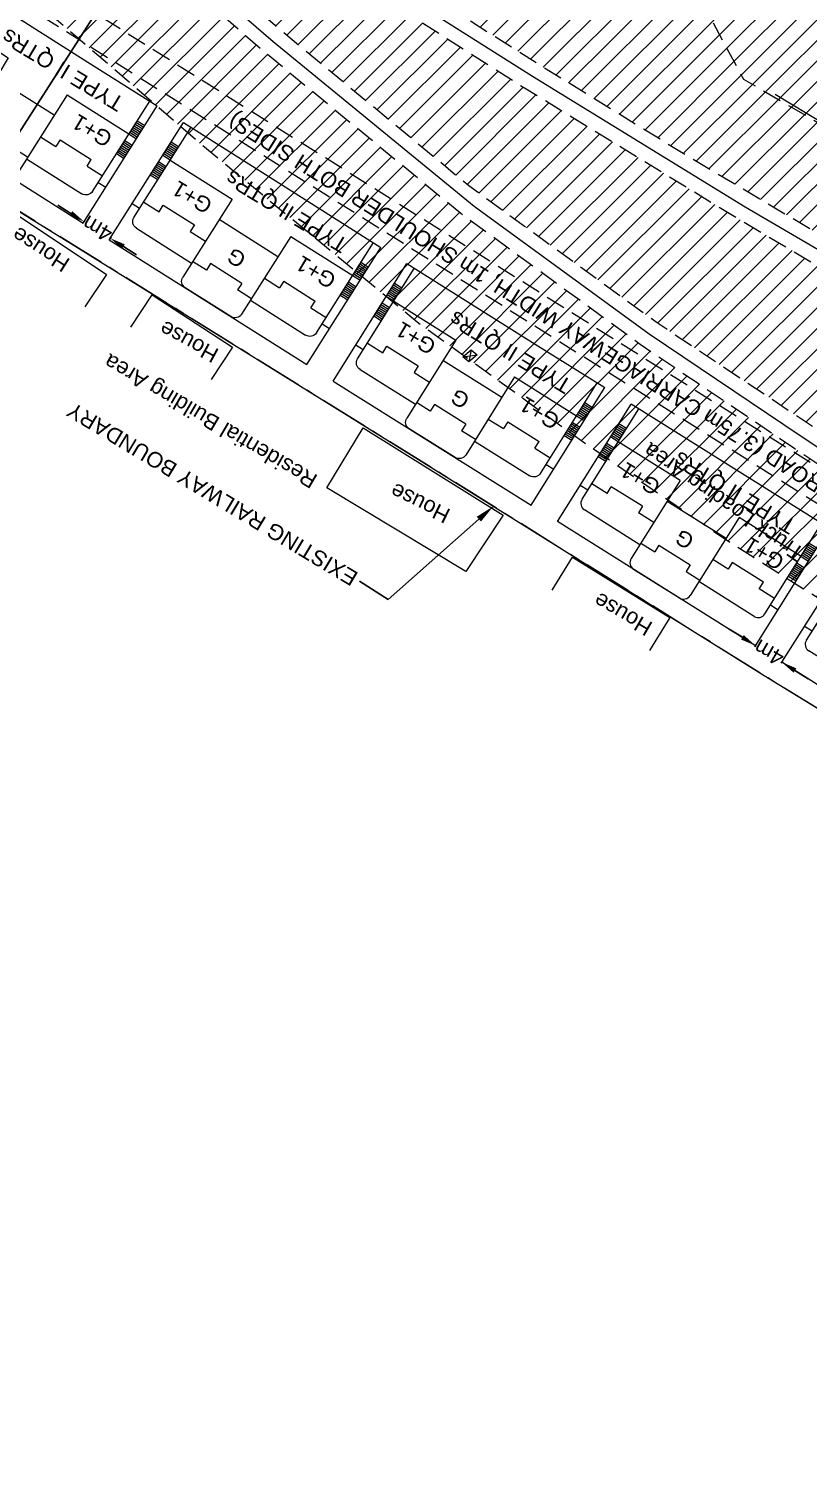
# Model space of a CAD drawing. Header units: metres. Extents: x 560405 to 1249476, y 3385111 to 6787087.
# Drawn here: x 623632.4 to 623732.8, y 3393827 to 3394012.7 of the extents above; entities that cross this region are included whole.
import ezdxf

# ---------------------------------------------------------------- set-up
doc = ezdxf.new("R2010")
doc.units = ezdxf.units.M
doc.header["$MEASUREMENT"] = 0
doc.header["$PDSIZE"] = 0.05
doc.linetypes.add('CENTER', pattern=[2, 1.25, -0.25, 0.25, -0.25])
doc.linetypes.add('DASHED', pattern=[0.75, 0.5, -0.25])
doc.layers.get('Defpoints').update_dxf_attribs({"color": 5, "lineweight": 0})
for name, color, linetype, lineweight in [('Boundary Dim', 10, 'Continuous', 13), ('Compound Wall', 7, 'Continuous', 13), ('Existing IR Track', 143, 'Continuous', 0), ('Existing Railway Boundary', 7, 'CENTER', 0), ('Govt buliding', 7, 'Continuous', 13), ('Parking Area', 7, 'Continuous', 13), ('Platform', 7, 'Continuous', 0), ('proposed structure', 1, 'Continuous', 0), ('Residential Building Pucca', 7, 'Continuous', 13), ('Text', 7, 'Continuous', 0), ('Tower', 7, 'Continuous', 0)]:
    doc.layers.add(name, color=color, linetype=linetype, lineweight=lineweight)
doc.layers.add('OP-3 CH UP', color=7, linetype='Continuous')
doc.layers.add('PROPOSED ROADS', color=10, linetype='DASHED')
doc.styles.add('ARIAL', font='arial.ttf')
doc.styles.get("Standard").update_dxf_attribs({"font": 'arial.ttf'})
doc.styles.add('Text', font='arial.ttf', dxfattribs={"height": 2})
doc.dimstyles.new('ISO-25', dxfattribs={"dimtxt": 2.5, "dimasz": 2.5, "dimexe": 1.25, "dimexo": 0.625, "dimtad": 1, "dimdec": 3, "dimtxsty": 'Standard', "dimcen": 2.5, "dimadec": 0, "dimazin": 0, "dimtfac": 1, "dimtdec": 3, "dimtmove": 0, "dimatfit": 3, "dimfxl": 1, "dimarcsym": 0})
doc.dimstyles.get("Standard").update_dxf_attribs({"dimtxt": 2.5, "dimasz": 2.5, "dimexe": 0.18, "dimexo": 0.0625, "dimgap": 0.09, "dimtad": 0, "dimtih": 1, "dimtoh": 1, "dimdec": 3, "dimzin": 0, "dimdsep": 46, "dimtxsty": 'Standard', "dimcen": 0.09, "dimaunit": 1, "dimadec": 4, "dimazin": 0, "dimtfac": 1, "dimtdec": 3, "dimtofl": 0, "dimtmove": 0, "dimatfit": 3, "dimfxl": 1, "dimtolj": 1, "dimtzin": 0, "dimarcsym": 0})
pattern_1 = [(45, (0, 0), (-1.325825214724776, 1.325825214724777), [])]

# ---------------------------------------------------------------- blocks, each defined once
blk = doc.blocks.new('*D47')
at = {"layer": 'Boundary Dim', "color": 0, "lineweight": -2, "transparency": 16777216}
for p, q in [((623673.1789484876, 3394060.164916216), (623670.8156691017, 3394061.677162535)), ((623669.8893056011, 3394059.895519848), (623648.228786659, 3394026.045308234)), ((623627.5883400007, 3393993.789225678), (623647.0297453313, 3394024.171493355)), ((623628.7220234738, 3393990.68937302), (623626.3587440879, 3393992.201619338))]:
    blk.add_line(p, q, dxfattribs=at)
at = {"layer": 'Boundary Dim', "color": 0, "lineweight": 9, "transparency": 16777216}
for points in [[(623669.608534849, 3394060.075183133), (623670.1700763535, 3394059.715856563), (623670.9672853078, 3394061.580144362)], [(623627.3075692486, 3393993.968888963), (623627.8691107531, 3393993.609562394), (623626.510360294, 3393992.104601165)]]:
    blk.add_solid(points, dxfattribs=at)
at = {"layer": 'Defpoints', "color": 0, "lineweight": 9, "transparency": 16777216}
for p in [(623673.2315930037, 3394060.13122935), (623626.510360294, 3393992.104601165), (623628.7746679899, 3393990.655686154)]:
    blk.add_point(p, dxfattribs=at)
at = {"layer": 'Boundary Dim', "color": 0, "transparency": 16777216, "insert": (623647.5474265805, 3394025.155650802), "char_height": 2, "attachment_point": 5, "rotation": 150}
blk.add_mtext('\\A1;82.482m', dxfattribs=at)
blk = doc.blocks.new('A$C20F04588')
at = {"layer": 'proposed structure', "color": 1, "extrusion": (0.002465381482220975, -0.0006171628709715249, 0.9999967704968541)}
for p, q in [((1.860701013356447e-05, 15.70212181378156, -0.2982071470318307), (9.320857803453691, 30.94285662006587, -0.311780599572721)), ((8.475844739121385, 27.35698811942711, -0.3119103853291098), (7.494776796665974, 27.956986380741, -0.3091213729343736)), ((8.606279096682556, 27.57026456482708, -0.3121003300889871), (7.625211154692806, 28.17026282660663, -0.309311317694251)), ((8.736713454243727, 27.78354101069272, -0.3122902748488645), (7.755645511788316, 28.3835392720066, -0.3095012624541283)), ((7.693238593288697, 26.07732944563031, -0.3107707167698455), (6.712170650833286, 26.6773277069442, -0.3079817043751094)), ((7.823672950849868, 26.29060589103028, -0.3109606615297229), (6.842605008394457, 26.89060415234417, -0.3081716491349868)), ((7.954107308411039, 26.50388233643025, -0.3111506062896003), (6.973039365955628, 27.1038805982098, -0.3083615938948642)), ((8.08454166597221, 26.71715878229588, -0.3113405510494777), (7.1034737235168, 27.31715704360977, -0.3085515386547415)), ((8.214976023999043, 26.93043522816151, -0.311530495809355), (7.233908081543632, 27.5304334894754, -0.3087414834146189)), ((8.345410381094553, 27.14371167356148, -0.3117204405692324), (7.364342438639142, 27.74370993487537, -0.3089314281744963)), ((6.258460659184493, 23.73128854297101, -0.3086813244112651), (5.277392716729082, 24.33128680475056, -0.3058923120165289)), ((6.388895016745664, 23.94456498883665, -0.3088712691711424), (5.407827074755915, 24.54456325061619, -0.3060822567764063)), ((6.519329374772497, 24.15784143470228, -0.3090612139310198), (5.538261432317086, 24.75783969601616, -0.3062722015362837)), ((6.649763731868006, 24.37111788010225, -0.3092511586908971), (5.668695789878257, 24.97111614141613, -0.306462146296161)), ((6.780198089894839, 24.58439432596788, -0.3094411034507745), (5.799130147439428, 25.18439258728176, -0.3066520910560384)), ((6.910632447921671, 24.79767077136785, -0.3096310482106519), (5.92956450546626, 25.39766903314739, -0.3068420358159158)), ((7.041066805017181, 25.01094721723348, -0.3098209929705293), (6.05999886256177, 25.61094547854736, -0.3070319805757932)), ((7.171501163044013, 25.22422366263345, -0.3100109377304067), (6.190433220588602, 25.82422192394733, -0.3072219253356705)), ((6.128026301623322, 23.51801209803671, -0.3084913796513877), (5.146958359633572, 24.11801035888493, -0.3057023672566516)), ((3.837598981452174, 19.77287771180272, -0.3051559496678246), (2.856531038996764, 20.37287597358227, -0.3023669372731459))]:
    blk.add_line(p, q, dxfattribs=at)
at = {"layer": 'proposed structure', "color": 1, "extrusion": (-0.001672891852247314, 0.001913224689593059, 0.9999967704968541)}
for p, q in [((3.126199162798002, 18.61096316296607, -0.3715439667275334), (10.2981537617743, 30.34239185694605, -0.3819909550747762)), ((18.33521621965338, 25.42899129074067, -0.359145305719703), (9.319521536817774, 30.9406716581434, -0.3847727536207131)), ((15.72723935812246, 21.16302806325257, -0.3553464105221557), (7.690176900243387, 26.07642862945795, -0.3781920598772288)), ((34.9980431626318, 15.24229139089584, -0.311780599572721), (18.33521621965338, 25.42899129074067, -0.359145305719703)), ((6.345118301920593, 19.4092172938399, -0.3676862901801902), (4.357182471081614, 20.62452762480825, -0.3733370718147526)), ((15.72723935812246, 21.16302806325257, -0.3553464105221557), (9.538510265527293, 11.03989732498303, -0.3463316322183828)), ((6.345118301920593, 19.4092172938399, -0.3676862901801902), (6.874537604860961, 20.27520782919601, -0.3684574659053029)), ((10.93572840094566, 17.79242792492732, -0.3569133798193679), (6.874537604860961, 20.27520782919601, -0.368457465905325)), ((10.6416844780324, 12.84439976979047, -0.3479385648869383), (3.457813363871537, 17.23620791919529, -0.3683589860726826)), ((10.93572840094566, 17.79242792492732, -0.3569133798193679), (10.40630909812171, 16.92643739003688, -0.3561422040942551)), ((12.39424492896069, 15.71112705860287, -0.3504914224596795), (10.40630909812171, 16.92643739003688, -0.3561422040942551)), ((14.10246977338102, 18.50533297285438, -0.3529796988140907), (21.74706421315204, 13.83186491811648, -0.331249654416889)), ((25.67974183615297, 4.779081791639328e-06, -0.2982071470318307), (0.001326066558249295, 15.70425967359915, -0.2982090510172384)), ((0.9798524352954701, 15.10010524559766, -0.3684175025339465), (0.9823945896932855, 15.10426353989169, -0.3684212055485722)), ((23.37183379789349, 16.48956000898033, -0.333616366124954), (17.18310470529832, 6.366429270245135, -0.3246015878211811)), ((31.40889625577256, 11.57615944277495, -0.3107707167698808), (23.37183379789349, 16.48956000898033, -0.333616366124954)), ((25.67974183615297, 4.779081791639328e-06, -0.2982071470318307), (34.9980431626318, 15.24229139089584, -0.311780599572721)), ((26.84493674803525, 4.110723794903606, -0.3041226501741729), (34.01687311741989, 15.84212267026305, -0.3145696119674282)), ((10.76947534421925, 13.05343196820468, -0.3481247107516146), (12.56117716606241, 11.95808789273724, -0.3430317315960452)), ((32.32168815738987, 13.06924657244235, -0.3121003300889871), (33.30285820260178, 12.46941529307514, -0.309311317694251)), ((32.45208700047806, 13.28254473349079, -0.3122902748488645), (33.43325704568997, 12.68271345412359, -0.3095012624541283)), ((13.09059646888636, 12.82407842809334, -0.3438029073211227), (12.56117716606241, 11.95808789273724, -0.3430317315959878)), ((13.09059646888636, 12.82407842809334, -0.343802907321158), (17.15178726508748, 10.34129852429032, -0.3322588212351524)), ((31.40889625577256, 11.57615944277495, -0.3107707167698455), (32.39006630110089, 10.97632816340774, -0.3079817043751094)), ((31.53929509886075, 11.78945760428905, -0.3109606615297229), (32.52046514407266, 11.18962632492185, -0.3081716491349868)), ((31.66969394194894, 12.0027557653375, -0.3111506062896003), (32.65086398716085, 11.40292448597029, -0.3083615938948642)), ((31.80009278503712, 12.2160539268516, -0.3113405510494777), (32.78126283024903, 11.61622264748439, -0.3085515386547415)), ((31.93049162812531, 12.4293520883657, -0.311530495809355), (32.91166167333722, 11.8295208089985, -0.3087414834146189)), ((32.0608904712135, 12.64265024941415, -0.3117204405692324), (33.04206051642541, 12.04281897004694, -0.3089314281744963)), ((32.19128931430168, 12.85594841092825, -0.3119103853291098), (33.1724593595136, 12.25611713156104, -0.3091213729343736)), ((9.870106236892752, 9.66511226259172, -0.3431466250095445), (15.80831798922736, 6.034829041454941, -0.3262670369510005)), ((17.15178726508748, 10.34129852382466, -0.3322588212351302), (16.62236796214711, 9.475307988934219, -0.3314876455100528)), ((16.62236796214711, 9.475307988934219, -0.3314876455100175), (18.41406978399027, 8.379963913466781, -0.3263946663544129)), ((22.02677519957069, 9.822348673362285, -0.3231105964279727), (20.03883936873171, 11.03765900433064, -0.3287613780624778)), ((22.55619450251106, 10.68833920825273, -0.3238817721530723), (22.02677519968711, 9.822348672896624, -0.3231105964279375)), ((26.61738529871218, 8.205559304449707, -0.3123376860670446), (22.55619450251106, 10.68833920825273, -0.3238817721531076)), ((30.1049078250071, 9.443177829030901, -0.3088712691711424), (31.08607787021901, 8.843346549663693, -0.3060822567764063)), ((30.23530666809529, 9.656475990545005, -0.3090612139310198), (31.2164767133072, 9.056644711177796, -0.3062722015362837)), ((30.36570551106706, 9.869774151593447, -0.3092511586908971), (31.34687555639539, 9.269942872226238, -0.306462146296161)), ((30.49610435415525, 10.08307231310755, -0.3094411034507745), (31.47727439948358, 9.483241033740342, -0.3066520910560384)), ((30.62650319724344, 10.29637047462165, -0.3096310482106519), (31.60767324257176, 9.696539195254445, -0.3068420358159158)), ((30.75690204033162, 10.5096686356701, -0.3098209929705293), (31.73807208565995, 9.909837356302887, -0.3070319805757932)), ((30.88730088341981, 10.7229667971842, -0.3100109377304067), (31.86847092874814, 10.12313551781699, -0.3072219253356705)), ((25.47015003196429, 3.779123566113412, -0.3057880993039923), (18.28627891780343, 8.170931715518236, -0.3262085204897366)), ((26.08796599577181, 7.339568769093603, -0.311566510341945), (26.61738529871218, 8.205559304449707, -0.3123376860670578)), ((29.84411013883073, 9.016581506468356, -0.3084913796513877), (30.82528018404264, 8.416750227101147, -0.3057023672566516)), ((29.97450898191892, 9.229879667516798, -0.3086813244112651), (30.95567902713083, 8.63004838814959, -0.3058923120165289)), ((28.07590182661079, 6.124258438125253, -0.3059157287074047), (26.08796599577181, 7.339568769093603, -0.311566510341923)), ((27.55430645437445, 5.2710657925345, -0.3051559496678246), (28.53547649958637, 4.671234513167292, -0.3023669372731459))]:
    blk.add_line(p, q, dxfattribs=at)
for centre, start, end in [((3.978785671090319, 18.09008640140926, -0.3411656057122664), 148.5608074861788, 238.5608074880598), ((10.39111174931974, 10.51897688850534, -0.341165605711564), 148.5608074861788, 238.5608074880598), ((16.32934343003656, 6.888687023619512, -0.3411656057104001), 238.5608074880598, 328.5608074861788), ((25.9911962121823, 4.632977419376445, -0.3411656057122864), 238.5608074880598, 328.5608074861788)]:
    blk.add_arc(centre, 1, start, end, dxfattribs=at)
blk = doc.blocks.new('*D91')
at = {"layer": 'Boundary Dim', "color": 0, "lineweight": -2, "transparency": 16777216}
for p, q in [((623637.815293133, 3393988.936849676), (623636.1248996295, 3393990.005760244)), ((623639.4146589511, 3393987.723986364), (623639.6018885879, 3393988.020074523)), ((623642.7954459593, 3393985.586165228), (623642.9826755959, 3393985.882253386)), ((623644.576867148, 3393984.661207402), (623646.2672606516, 3393983.592296834))]:
    blk.add_line(p, q, dxfattribs=at)
at = {"layer": 'Boundary Dim', "color": 0, "lineweight": 9, "transparency": 16777216}
for points in [[(623637.9934448947, 3393989.218581927), (623637.6371413716, 3393988.655117425), (623639.5056866365, 3393987.867939108)], [(623644.7550189097, 3393984.942939653), (623644.3987153866, 3393984.379475151), (623642.8864736445, 3393985.730117971)]]:
    blk.add_solid(points, dxfattribs=at)
at = {"layer": 'Defpoints', "color": 0, "lineweight": 9, "transparency": 16777216}
for p in [(623639.3812554958, 3393987.671161567, 265.4870297821577), (623639.5056866365, 3393987.867939108), (623642.762042504, 3393985.533340431, 265.4870298176914)]:
    blk.add_point(p, dxfattribs=at)
at = {"layer": 'Boundary Dim', "color": 0, "transparency": 16777216, "insert": (623641.2280450398, 3393986.950240507), "char_height": 2, "attachment_point": 5, "rotation": 150}
blk.add_mtext('\\A1;4m', dxfattribs=at)
blk = doc.blocks.new('*D92')
at = {"layer": 'Boundary Dim', "color": 0, "lineweight": -2, "transparency": 16777216}
for p, q in [((623724.3037372525, 3393934.302874756), (623722.6133437487, 3393935.371785324)), ((623725.9031030703, 3393933.090011444), (623726.0903327072, 3393933.386099603)), ((623729.2838900781, 3393930.952190307), (623729.4711197149, 3393931.248278466)), ((623731.0653112673, 3393930.027232482), (623732.7557047708, 3393928.958321913))]:
    blk.add_line(p, q, dxfattribs=at)
at = {"layer": 'Boundary Dim', "color": 0, "lineweight": 9, "transparency": 16777216}
for points in [[(623724.4818890139, 3393934.584607006), (623724.1255854911, 3393934.021142505), (623725.994130756, 3393933.233964187)], [(623731.2434630287, 3393930.308964732), (623730.8871595059, 3393929.745500231), (623729.3749177638, 3393931.09614305)]]:
    blk.add_solid(points, dxfattribs=at)
at = {"layer": 'Defpoints', "color": 0, "lineweight": 9, "transparency": 16777216}
for p in [(623725.869699615, 3393933.037186647, 265.4870297821577), (623725.994130756, 3393933.233964187), (623729.2504866228, 3393930.89936551, 265.4870298176914)]:
    blk.add_point(p, dxfattribs=at)
at = {"layer": 'Boundary Dim', "color": 0, "transparency": 16777216, "insert": (623727.7164891595, 3393932.316265589), "char_height": 2, "attachment_point": 5, "rotation": 150}
blk.add_mtext('\\A1;4m', dxfattribs=at)

msp = doc.modelspace()

# ---------------------------------------------------------------- hatches: boundary and pattern name
at = {"layer": 'Govt buliding', "linetype": 'ByBlock', "lineweight": 9, "ltscale": 5}
h = msp.add_hatch(dxfattribs=at)
h.set_pattern_fill('ANSI31', color=3, scale=15)
h.set_pattern_definition([(45, (0, 0), (-1.325825214724777, 1.325825214724777), [])])
h.paths.add_polyline_path([(623458.0680152801, 3394181.622502176), (623461.0571042179, 3394185.984876989), (623475.1363684746, 3394177.247838519), (623503.1398437732, 3394160.042306666), (623502.661579722, 3394159.165865742), (623504.6943181307, 3394158.101699348), (623505.2726488577, 3394158.766575351), (623519.4121443074, 3394149.102906293), (623527.1370616268, 3394143.068639508), (623526.5192566382, 3394142.304623176), (623528.196140881, 3394141.175660041), (623528.7290472529, 3394141.781754964), (623556.86400936, 3394118.367936787), (623616.082105588, 3394062.750831339), (623629.1186178749, 3394051.296045637), (623640.1208792871, 3394042.485562772), (623645.5871754248, 3394038.33802173), (623641.6708987512, 3394032.658253138), (623635.9844496456, 3394037.428216964), (623625.387178572, 3394046.531634307), (623611.9735666673, 3394058.139310468), (623550.429601203, 3394108.930259578), (623518.7904525016, 3394134.148665678), (623491.9433651915, 3394155.380550733)])
h.paths.add_polyline_path([(623658.8212379564, 3394029.38494824), (623657.7900551736, 3394027.649811267), (623654.614783759, 3394026.07348093), (623652.921991836, 3394029.059050402), (623654.7809827263, 3394032.131150343), (623647.6503977772, 3394036.97788063), (623645.6039547437, 3394038.374896341), (623641.6668080915, 3394032.631570784), (623644.1940056148, 3394030.405288259), (623664.1129628763, 3394013.121254528), (623689.0677309616, 3393992.470781322), (623713.307707263, 3393974.817618228), (623784.8402257072, 3393927.129850082), (623810.2693961823, 3393910.517230429), (623832.5840926196, 3393901.945806678), (623862.5122355503, 3393887.266174052), (623890.912714417, 3393892.838603091), (623889.817035122, 3393909.304277948), (623884.2944139183, 3393905.332340769), (623859.3246408765, 3393911.106499647), (623830.0023638975, 3393927.407153139), (623825.8357356987, 3393920.576801611), (623821.7025972786, 3393922.947309389), (623825.6295488635, 3393929.838060625), (623823.2756347893, 3393931.146633548), (623798.737409841, 3393944.84215207), (623743.6271722581, 3393976.499087375), (623743.1984901079, 3393976.752178536), (623740.6945711614, 3393972.714788428), (623736.6761683214, 3393975.332079706), (623738.9863329546, 3393979.239008807), (623724.2904264034, 3393987.915376742), (623696.4610217583, 3394004.969812001), (623669.8452939779, 3394021.891786516)])
h = msp.add_hatch(dxfattribs=at)
h.set_pattern_fill('ANSI31', color=3, scale=15)
h.set_pattern_definition(pattern_1)
h.paths.add_polyline_path([(623834.872019612, 3393939.630642342), (623836.0215695957, 3393937.274434037), (623831.7842685793, 3393930.328228595), (623866.3230107498, 3393911.021979783), (623870.4078463136, 3393918.321598747)])
h.paths.add_polyline_path([(623668.3723301166, 3394045.456253354), (623660.6159520755, 3394032.404853996), (623671.8147005865, 3394024.768884588), (623698.2156024672, 3394008.022461163), (623716.960216459, 3393996.458246098), (623724.3616012215, 3393992.067644992), (623740.7993162002, 3393982.305109335), (623745.9642215722, 3393991.039949618), (623749.1743748179, 3393991.006629353), (623749.6736147753, 3393987.192853671), (623745.0743810963, 3393979.776918507), (623771.7665221387, 3393964.144939956), (623798.8977360147, 3393948.724852529), (623823.7869533078, 3393934.798517573), (623827.3283357455, 3393932.818977898), (623831.1988443966, 3393939.610686859), (623834.2444728073, 3393940.00695052), (623805.131700952, 3393957.46441197), (623777.9369196485, 3393974.173747475), (623739.4362070445, 3393997.462897337), (623724.4254742729, 3394006.233500873), (623712.2196589169, 3394028.925726484), (623684.4466011502, 3394045.503216047), (623652.1452760226, 3394064.845396203), (623621.8646720811, 3394083.137389871), (623591.6711947685, 3394101.252169252), (623576.8888923298, 3394110.140483086), (623574.6081503985, 3394107.099720014), (623587.8333679906, 3394094.546888024), (623612.0134195257, 3394071.435956657), (623630.6534762388, 3394054.584672852), (623649.7885102893, 3394039.787644508), (623656.6025601216, 3394035.141422119), (623663.8098301749, 3394047.051891407), (623666.8183420227, 3394046.625811821)])
h = msp.add_hatch(dxfattribs=at)
h.set_pattern_fill('ANSI31', color=3, scale=15)
h.set_pattern_definition(pattern_1)
h.paths.add_polyline_path([(623596.4540570654, 3394049.41982059), (623600.6979252363, 3394054.84808522), (623600.7269799033, 3394055.103576747), (623605.1359527697, 3394059.504169819), (623605.2593651434, 3394059.418492992), (623623.6371154658, 3394043.561232486), (623642.3642260368, 3394027.396534605), (623662.7821837553, 3394009.712331308), (623688.0441759772, 3393988.948001174), (623711.1263809417, 3393972.082247433), (623730.9068351091, 3393958.730773396), (623780.7004023995, 3393925.791161043), (623809.0856403067, 3393907.077675438), (623812.7557508592, 3393904.712586075), (623827.4807978041, 3393901.949364351), (623815.3840386282, 3393887.707497451), (623780.4752136971, 3393910.065074511), (623722.8256119896, 3393946.422172173), (623704.4162812073, 3393959.012192779), (623682.4169174094, 3393974.911869709), (623654.6017064849, 3393997.805325406), (623635.3386140714, 3394014.445653374), (623613.0895830445, 3394033.763914659)])
h = msp.add_hatch(dxfattribs=at)
h.set_pattern_fill('ANSI31', color=3, scale=15)
h.set_pattern_definition(pattern_1)
h.paths.add_polyline_path([(623754.7765293055, 3393999.709188267), (623772.8275395335, 3393988.859198306), (623773.0466427291, 3393988.015380557, -0.7572206794416907), (623773.9997903806, 3393987.746879674, -0.583060966811218), (623773.2206271428, 3393987.30586333), (623772.4559455074, 3393986.032170688), (623771.4625025255, 3393986.628599983), (623767.8648877105, 3393980.749760416), (623778.4998382985, 3393974.397546378), (623788.0843993637, 3393968.484718762), (623792.9417650651, 3393976.952507102), (623810.790448709, 3393966.214452748), (623805.8218837086, 3393957.552812321), (623842.5424233162, 3393935.741352077), (623844.3614955101, 3393938.706673028, -0.2033961529707234), (623850.2722469916, 3393943.278464746), (623876.9524375801, 3393927.756979349), (623877.9151856905, 3393929.353839942), (623812.475567403, 3393968.807420994), (623741.5584674255, 3394011.371847599), (623712.2196589169, 3394028.925726484), (623724.4254742729, 3394006.233500873), (623739.4362070445, 3393997.462897337), (623749.6288284154, 3393991.297362454), (623749.7833169989, 3393991.549811281), (623749.7178775169, 3393991.588898025), (623749.7831705523, 3393991.549571974)])
h.paths.add_polyline_path([(623724.099945205, 3394019.334342281, -1), (623725.1287293269, 3394019.334342281, -1)], flags=16)
h.paths.add_polyline_path([(623773.4153678537, 3393981.41169971), (623777.5033560331, 3393987.815648531), (623788.1371973093, 3393981.306083488), (623784.0370323859, 3393974.883058455)], flags=16)
h.paths.add_polyline_path([(623818.8080970236, 3393960.127248667, -1), (623819.8368811455, 3393960.127248667, -1)], flags=16)

# ---------------------------------------------------------------- linework, layer by layer
at = {"layer": 'Compound Wall', "lineweight": 20, "flags": 128}
msp.add_lwpolyline([(623584.2243217794, 3394038.282289643), (623573.99594478, 3394028.086076182), (623582.9856188457, 3394019.019746067), (623638.7858217676, 3393984.454269639), (623684.5072687882, 3393956.020945671), (623727.110208591, 3393929.366827171), (623768.0369889155, 3393904.270697068), (623799.0092650767, 3393884.323155005), (623813.4381070813, 3393874.849733418), (623831.2931557187, 3393899.529088842)], dxfattribs=at)
at = {"layer": 'Existing IR Track', "color": 3, "lineweight": 18, "ltscale": 5, "flags": 128}
for points in [[(623809.1438003819, 3393908.775179293), (623782.06792042, 3393926.901374321), (623731.8703738687, 3393960.171133539), (623712.2911921886, 3393973.383111793), (623689.7495871636, 3393989.820404795), (623663.8868034903, 3394011.03271835), (623643.2631010534, 3394028.858805479), (623624.7971180639, 3394044.832206314), (623604.959014571, 3394061.924895937), (623578.998838786, 3394083.601940108), (623552.592585447, 3394105.185923439), (623517.7225915947, 3394132.8203357), (623490.6996134087, 3394154.061613282), (623462.919447987, 3394175.651973695), (623440.7907308077, 3394192.78738604), (623413.2762678739, 3394213.946348425), (623408.5689926709, 3394217.587988138), (623405.6454589413, 3394219.835959021), (623388.156645489, 3394231.857898961)], [(623860.1782840732, 3393912.603725381), (623824.1774071283, 3393932.547997321), (623799.4987926245, 3393946.36651643), (623744.7081926134, 3393978.016537061), (623724.6519334712, 3393989.731625276), (623697.2766812369, 3394006.57876744), (623670.6938022878, 3394023.416591524), (623648.5791666, 3394038.443794287), (623629.4990104338, 3394053.35084865), (623610.8994319489, 3394070.028234347), (623586.4015040381, 3394093.413089898), (623560.332149237, 3394117.668514882), (623547.8472312783, 3394128.203650592), (623545.8036428173, 3394129.964066125), (623528.529276879, 3394144.272416425)]]:
    msp.add_lwpolyline(points, dxfattribs=at)
at = {"layer": 'Existing Railway Boundary', "color": 36, "lineweight": 20, "ltscale": 5, "flags": 128}
msp.add_lwpolyline([(623896.7308838094, 3393859.431307592), (623890.283055863, 3393862.922006265), (623831.2931557187, 3393899.529088842), (623813.4381070813, 3393874.849733418), (623799.0092650767, 3393884.323155005), (623768.0369889155, 3393904.270697068), (623727.110208591, 3393929.366827171), (623684.5072687882, 3393956.020945671), (623638.7858217676, 3393984.454269639), (623582.9856188457, 3394019.019746067), (623573.99594478, 3394028.086076182), (623584.2243217794, 3394038.282289643), (623600.4930299452, 3394054.930070755), (623586.6102661112, 3394063.649121384), (623555.5992213528, 3394082.962753391), (623536.8330694396, 3394094.650284562), (623516.3188068263, 3394109.430171281), (623509.1113805786, 3394115.17168313), (623448.3410998342, 3394154.976772036), (623459.532514897, 3394173.540691158), (623436.6743782178, 3394191.060989248), (623434.4520046989, 3394188.981716259)], dxfattribs=at)
at = {"layer": 'OP-3 CH UP', "color": 40, "lineweight": 9, "true_color": 0xf8d731}
for radius in [8763.390204008203, 8182.523579919245, 7294.120923781302]:
    msp.add_circle((624059.7714463129, 3393874.418761324), radius, dxfattribs=at)
at = {"layer": 'Parking Area', "color": 3, "linetype": 'DASHED', "lineweight": 18, "ltscale": 5, "flags": 128}
for points in [[(623827.3283357453, 3393932.818977898), (623823.7869533078, 3393934.798517573), (623798.8977360147, 3393948.724852529), (623771.7665221387, 3393964.144939956), (623743.7666627666, 3393980.542770305), (623724.3616012215, 3393992.067644992), (623716.960216459, 3393996.458246098), (623698.2156024672, 3394008.022461163), (623671.8147005865, 3394024.768884588), (623649.7885102893, 3394039.787644508), (623630.6534762388, 3394054.584672852), (623612.0134195257, 3394071.435956657), (623587.8333679906, 3394094.546888024), (623574.6081503985, 3394107.099720014), (623576.8888923298, 3394110.140483086), (623591.6711947685, 3394101.252169252), (623621.8646720811, 3394083.137389871), (623652.1452760226, 3394064.845396203), (623684.4466011502, 3394045.503216047), (623712.2196589169, 3394028.925726484), (623724.4254742729, 3394006.233500873), (623739.4362070445, 3393997.462897337), (623777.9369196485, 3393974.173747475), (623805.131700952, 3393957.46441197), (623870.4078463136, 3393918.321598747), (623866.3230107498, 3393911.021979783), (623866.3230107498, 3393911.021979783), (623831.7842685793, 3393930.328228595)], [(623827.3283357453, 3393932.818977898), (623823.7869533078, 3393934.798517573), (623798.8977360147, 3393948.724852529), (623771.7665221387, 3393964.144939956), (623743.7666627666, 3393980.542770305), (623724.3616012215, 3393992.067644992), (623716.960216459, 3393996.458246098), (623698.2156024672, 3394008.022461163), (623671.8147005865, 3394024.768884588), (623649.7885102893, 3394039.787644508), (623630.6534762388, 3394054.584672852), (623612.0134195257, 3394071.435956657), (623587.8333679906, 3394094.546888024), (623574.6081503985, 3394107.099720014), (623576.8888923298, 3394110.140483086), (623591.6711947685, 3394101.252169252), (623621.8646720811, 3394083.137389871), (623652.1452760226, 3394064.845396203), (623684.4466011502, 3394045.503216047), (623712.2196589169, 3394028.925726484), (623724.4254742729, 3394006.233500873), (623739.4362070445, 3393997.462897337), (623777.9369196485, 3393974.173747475), (623805.131700952, 3393957.46441197), (623870.4078463136, 3393918.321598747), (623866.3230107498, 3393911.021979783), (623866.3230107498, 3393911.021979783), (623827.3283357453, 3393932.818977898)], [(623645.6039547437, 3394038.374896341), (623647.6503977772, 3394036.97788063), (623669.8452939779, 3394021.891786516), (623696.4610217583, 3394004.969812001), (623724.2904264034, 3393987.915376742), (623743.6271722581, 3393976.499087375), (623798.737409841, 3393944.84215207), (623823.2756347893, 3393931.146633548), (623859.3246408765, 3393911.106499647), (623884.2944139183, 3393905.332340769), (623889.817035122, 3393909.304277948), (623890.912714417, 3393892.838603091), (623862.5122355503, 3393887.266174052), (623832.5840926196, 3393901.945806678), (623810.2693961823, 3393910.517230429), (623784.8402257072, 3393927.129850082), (623713.307707263, 3393974.817618228), (623689.0677309616, 3393992.470781322), (623664.1129628763, 3394013.121254528), (623644.1940056148, 3394030.405288259), (623641.6668080915, 3394032.631570784)], [(623645.6039547437, 3394038.374896341), (623647.6503977772, 3394036.97788063), (623669.8452939779, 3394021.891786516), (623696.4610217583, 3394004.969812001), (623724.2904264034, 3393987.915376742), (623743.6271722581, 3393976.499087375), (623798.737409841, 3393944.84215207), (623823.2756347893, 3393931.146633548), (623859.3246408765, 3393911.106499647), (623884.2944139183, 3393905.332340769), (623889.817035122, 3393909.304277948), (623890.912714417, 3393892.838603091), (623862.5122355503, 3393887.266174052), (623832.5840926196, 3393901.945806678), (623810.2693961823, 3393910.517230429), (623784.8402257072, 3393927.129850082), (623713.307707263, 3393974.817618228), (623689.0677309616, 3393992.470781322), (623664.1129628763, 3394013.121254528), (623644.1940056148, 3394030.405288259), (623641.6668080915, 3394032.631570784)]]:
    msp.add_lwpolyline(points, dxfattribs=at)
msp.add_lwpolyline([(623596.4540570654, 3394049.41982059), (623600.6979252363, 3394054.84808522), (623600.7269799033, 3394055.103576747), (623605.1359527697, 3394059.504169819), (623605.2593651434, 3394059.418492992), (623623.6371154658, 3394043.561232486), (623642.3642260368, 3394027.396534605), (623662.7821837553, 3394009.712331308), (623688.0441759772, 3393988.948001174), (623711.1263809417, 3393972.082247433), (623730.9068351091, 3393958.730773396), (623780.7004023995, 3393925.791161043), (623809.0856403067, 3393907.077675438), (623812.7557508592, 3393904.712586075), (623827.4807978041, 3393901.949364351), (623815.3840386282, 3393887.707497451), (623780.4752136971, 3393910.065074511), (623722.8256119896, 3393946.422172173), (623704.4162812073, 3393959.012192779), (623682.4169174094, 3393974.911869709), (623654.6017064849, 3393997.805325406), (623635.3386140714, 3394014.445653374), (623613.0895830445, 3394033.763914659), (623596.4540570654, 3394049.41982059)], close=True, dxfattribs=at)
msp.add_lwpolyline([(623596.4540570654, 3394049.41982059), (623600.6979252363, 3394054.84808522), (623600.7269799033, 3394055.103576747), (623605.1359527697, 3394059.504169819), (623605.2593651434, 3394059.418492992), (623623.6371154658, 3394043.561232486), (623642.3642260368, 3394027.396534605), (623662.7821837553, 3394009.712331308), (623688.0441759772, 3393988.948001174), (623711.1263809417, 3393972.082247433), (623730.9068351091, 3393958.730773396), (623780.7004023995, 3393925.791161043), (623809.0856403067, 3393907.077675438), (623812.7557508592, 3393904.712586075), (623827.4807978041, 3393901.949364351), (623815.3840386282, 3393887.707497451), (623780.4752136971, 3393910.065074511), (623722.8256119896, 3393946.422172173), (623704.4162812073, 3393959.012192779), (623682.4169174094, 3393974.911869709), (623654.6017064849, 3393997.805325406), (623635.3386140714, 3394014.445653374), (623613.0895830445, 3394033.763914659), (623596.4540570654, 3394049.41982059)], close=True, dxfattribs=at)
at = {"layer": 'Platform', "color": 3, "linetype": 'ByBlock', "lineweight": 18, "ltscale": 5}
msp.add_line((623728.524757591, 3394004.286094342), (623734.8962735726, 3394000.441783599), dxfattribs=at)
at = {"layer": 'PROPOSED ROADS', "color": 1, "linetype": 'DASHED', "lineweight": 13, "ltscale": 5, "extrusion": (4.563664241812666e-05, 7.60927670815461e-05, 0.9999999960635938)}
for p, q in [((623809.2273372423, 3393908.903769076, -0.01749870276534368), (623595.6859334427, 3394043.177710554, -0.07030866781769873)), ((623810.8003536019, 3393903.189607712, -0.003743179657370618), (623593.614468656, 3394039.755183741, -0.0699395453912075))]:
    msp.add_line(p, q, dxfattribs=at)
at = {"layer": 'Residential Building Pucca', "flags": 128}
for points in [[(623623.4287660014, 3393987.686169907), (623626.1978568059, 3393991.848045898), (623642.3958846628, 3393981.070740161), (623639.6267938585, 3393976.908864171)], [(623623.4287660014, 3393987.686169907), (623626.1978568059, 3393991.848045898), (623642.3958846628, 3393981.070740161), (623639.6267938585, 3393976.908864171)], [(623645.5499137017, 3393974.261700367), (623648.2802069207, 3393978.449130914), (623658.6278354364, 3393971.702258421), (623655.8975422176, 3393967.514827874)], [(623645.5499137017, 3393974.261700367), (623648.2802069207, 3393978.449130914), (623658.6278354364, 3393971.702258421), (623655.8975422176, 3393967.514827874)], [(623699.7784088248, 3393940.384618351), (623702.4130741521, 3393944.632866726), (623714.9635414776, 3393936.84935734), (623712.3288761503, 3393932.601108965)], [(623699.7784088248, 3393940.384618351), (623702.4130741521, 3393944.632866726), (623714.9635414776, 3393936.84935734), (623712.3288761503, 3393932.601108965)]]:
    msp.add_lwpolyline(points, dxfattribs=at)
at = {"layer": 'Residential Building Pucca'}
msp.add_3dface([(623688.6846239566, 3393942.78583295), (623670.7689727987, 3393953.552175965), (623675.4590808338, 3393961.288089864), (623693.5054137885, 3393950.031210408)], dxfattribs=at)
msp.add_3dface([(623688.6846239566, 3393942.78583295), (623670.7689727987, 3393953.552175965), (623675.4590808338, 3393961.288089864), (623693.5054137885, 3393950.031210408)], dxfattribs=at)
at = {"layer": 'Tower', "color": 3, "flags": 128}
for points in [[(623688.2990162658, 3393970.441647712), (623690.1423123659, 3393970.721426004)], [(623689.3649806707, 3393971.364536005), (623689.076347961, 3393969.798537712)]]:
    msp.add_lwpolyline(points, dxfattribs=at)
at = {"layer": 'Tower', "color": 3}
msp.add_3dface([(623688.2990162658, 3393970.441647712), (623689.3649806707, 3393971.364536005), (623690.1423123659, 3393970.721426004), (623689.076347961, 3393969.798537712)], dxfattribs=at)

# ---------------------------------------------------------------- block references
at = {"color": 1, "linetype": 'Continuous', "extrusion": (-0.001097116616516174, 0.0006290034410648182, 0.9999992003445808), "xscale": -1, "rotation": 296.2544799880141}
msp.add_blockref('A$C20F04588', (623624.9288296251, 3393980.492323987, 1450.904652423421), dxfattribs=at)
at = {"color": 1, "linetype": 'Continuous', "extrusion": (-0.002074248194260153, 0.00125752240577494, 0.9999970580615865), "xscale": -1, "rotation": 296.2424463278404}
msp.add_blockref('A$C20F04588', (623652.7788702318, 3393961.449353059, 2974.702837944315), dxfattribs=at)
at = {"color": 1, "linetype": 'Continuous', "extrusion": (-1.563405215338066e-05, -2.496739803791136e-05, 0.9999999995661027), "xscale": -1, "rotation": 296.5019723424459}
msp.add_blockref('A$C20F04588', (623683.0453971468, 3393944.331128877, -94.13617882732224), dxfattribs=at)
at = {"color": 1, "linetype": 'Continuous', "extrusion": (0.001534773029720954, -0.0009703801156212752, 0.9999983514157305), "rotation": 359.3367360574941}
msp.add_blockref('A$C20F04588', (623699.5741337808, 3393932.850685379, -2335.829284657865), dxfattribs=at)
at = {"color": 1, "linetype": 'Continuous', "extrusion": (-7.395430676500323e-06, -1.170519311469047e-05, 0.9999999999041481), "rotation": 359.1590962678758}
msp.add_blockref('A$C20F04588', (623729.1389007014, 3393915.386794987, -44.04116205623696), dxfattribs=at)

# ---------------------------------------------------------------- texts
at = {"layer": 'Existing Railway Boundary', "linetype": 'Continuous', "ltscale": 5}
msp.add_text('EXISTING RAILWAY BOUNDARY', height=2, rotation=149, dxfattribs=at).set_placement((623674.9658996683, 3393942.531503375, -0.05466091535172121))
at = {"layer": 'Parking Area', "color": 3, "linetype": 'DASHED', "lineweight": 18, "ltscale": 5, "style": 'Text'}
msp.add_text('Truck Loading Area', height=2, rotation=145.1088960434797, dxfattribs=at).set_placement((623732.4585259886, 3393945.595950667))
at = {"layer": 'Text', "style": 'ARIAL'}
for s, rotation, p in [('House', 147.1982905218049, (623637.8585750527, 3393982.931353475)), ('Residential Building Area', 149.5333822405239, (623669.740873715, 3393955.098105188)), ('House', 153.8612968528161, (623686.8537477492, 3393950.702760787)), ('House', 149.6986851270013, (623712.8945187669, 3393936.099694411))]:
    msp.add_text(s, height=2, rotation=rotation, dxfattribs=at).set_placement(p)
at = {"layer": 'Text'}
for rotation, p in [(151.3476524134303, (623657.0255021537, 3393971.324210867)), (153.8612968528161, (623686.8537477492, 3393950.702760787)), (149.6986851270013, (623712.8945187669, 3393936.099694411))]:
    msp.add_text('House', height=2, rotation=rotation, dxfattribs=at).set_placement(p)
at = {"layer": 'Text', "color": 1, "linetype": 'Continuous', "extrusion": (-0.001020173809212885, 0.0006561355922752083, 0.9999992643654714), "char_height": 2, "attachment_point": 1, "text_direction": (-0.8555066126976563, 0.517790464818686, -0.001212507085152922), "style": 'ARIAL'}
for insert in [(623643.8076543802, 3394001.961007784, -265.6613786960191), (623672.628870471, 3393983.732422235, -265.6059453146809), (623701.4484918385, 3393965.588284707, -265.5695985187081), (623730.3514107557, 3393947.479493691, -265.5971582364305)]:
    msp.add_mtext_dynamic_manual_height_columns('\\pxql;TYPE II QTRs', width=37.91525000719862, gutter_width=3, heights=[0], dxfattribs=dict(at, insert=insert))
at = {"layer": 'Text', "color": 1, "linetype": 'Continuous', "char_height": 2, "attachment_point": 1, "rotation": 148.8158178992894, "style": 'ARIAL'}
for s, width, insert in [('\\pxql;G+1', 2.9195034106412, (623642.3143113982, 3393997.339615008, -1778.258733347181)), ('\\pxql;G+1', 2.9195034106412, (623655.1937593927, 3393988.760797997, -1778.208504720948)), ('\\pxql;G', 13.43055388813097, (623659.5233267569, 3393981.773735808, -1778.117531933304)), ('\\pxql;G+1', 2.9195034106412, (623671.1360302862, 3393979.111830083, -1778.208504720948)), ('\\pxql;G+1', 2.9195034106412, (623684.0025787944, 3393970.599474929, -1778.16129289155)), ('\\pxql;G', 13.43055388813097, (623688.3321461586, 3393963.61241274, -1778.070320103907)), ('\\pxql;G+1', 2.9195034106412, (623699.9448496879, 3393960.950507015, -1778.16129289155)), ('\\pxql;G+1', 2.9195034106412, (623712.9073039572, 3393952.493588715, -1778.202447892386)), ('\\pxql;G', 13.43055388813097, (623717.2368713213, 3393945.506526526, -1778.111475104743)), ('\\pxql;G+1', 2.9195034106412, (623728.8495748506, 3393942.844620801, -1778.202447892386))]:
    msp.add_mtext_dynamic_manual_height_columns(s, width=width, gutter_width=3, heights=[0], dxfattribs=dict(at, insert=insert))
at = {"layer": 'Text', "color": 1, "linetype": 'Continuous', "extrusion": (4.563664241812666e-05, 7.60927670815461e-05, 0.9999999960635938), "insert": (623747.872617617, 3393944.027127877, -1778.103719138534), "char_height": 2, "attachment_point": 1, "text_direction": (-0.8478386881512262, 0.5302542398428002, -1.656001333468037e-06), "style": 'ARIAL'}
msp.add_mtext_dynamic_manual_height_columns('PROPOSED ROAD (3.75m CARRIAGEWAY WIDTH, 1m SHOULDER BOTH SIDES)', width=121.6153212424028, gutter_width=3, heights=[0], dxfattribs=at)

# ---------------------------------------------------------------- dimensions: what is measured, and where the dimension line sits
at = {"layer": 'Boundary Dim'}
for base, p1, p2, angle, override, picture, middle in [((623626.510360294, 3393992.104601165), (623673.231593004, 3394060.131229351), (623628.7746679899, 3393990.655686154), 237.38509976832057, {"dimtxt": 2, "dimasz": 2, "dimdsep": 0, "dimpost": 'm', "dimtmove": 2}, '*D47', (623647.5474265805, 3394025.155650802)), ((623639.5056866365, 3393987.867939108, -265.5053738888421), (623642.7620425037, 3393985.533340431, -0.01834407115069325), (623639.3812554961, 3393987.671161568, -0.01834410668436703), 147.69302233335986, {"dimtxt": 2, "dimasz": 2, "dimdec": 0, "dimdsep": 0, "dimpost": 'm', "dimtmove": 2}, '*D91', (623641.2280450398, 3393986.950240507, -265.5053738888421)), ((623725.994130756, 3393933.233964187, -265.4868668932621), (623729.2504866228, 3393930.89936551, 0.0001629244293326337), (623725.8696996153, 3393933.037186647, 0.0001628888956588526), 147.69302233246864, {"dimtxt": 2, "dimasz": 2, "dimdec": 0, "dimdsep": 0, "dimpost": 'm', "dimtmove": 2}, '*D92', (623727.7164891595, 3393932.316265589, -265.4868668932621))]:
    dim = msp.add_linear_dim(base=base, p1=p1, p2=p2, angle=angle, dimstyle='Standard', override=override, dxfattribs=at)
    dim.commit()
    dim.dimension.update_dxf_attribs({"geometry": picture, "text_midpoint": middle, "dimtype": 161, "text_rotation": 150})

# ---------------------------------------------------------------- leaders
at = {"layer": 'Existing Railway Boundary', "linetype": 'Continuous', "ltscale": 5}
msp.add_leader([(623692.2295877901, 3393951.189551248), (623678.6592361764, 3393939.189344362), (623674.9830924156, 3393941.545096364)], dimstyle='ISO-25', override={"dimtxt": 0.5, "dimtad": 0}, dxfattribs=at)

doc.saveas('drawing.dxf')
